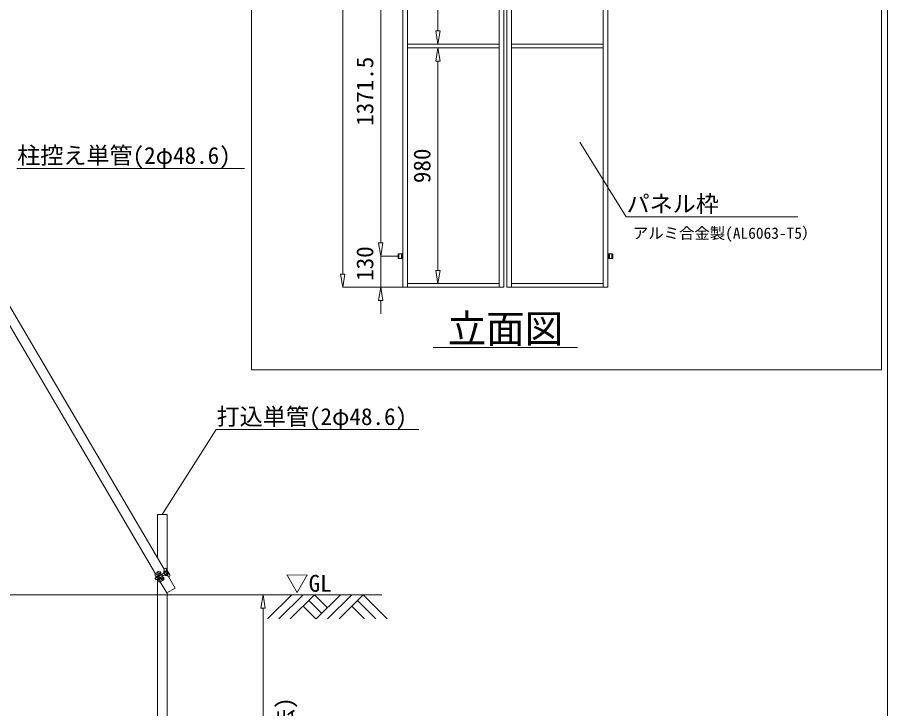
# Model space of a CAD drawing. Units: millimetres, scale not verified. Extents: x -12090 to 12090, y -18325 to 18325.
# Drawn here: x 7717 to 12060, y -14913 to -11463 of the extents above; entities that cross this region are included whole.
import ezdxf
from ezdxf.enums import TextEntityAlignment as Align

# ---------------------------------------------------------------- set-up
doc = ezdxf.new("R2010")
doc.units = ezdxf.units.MM
doc.header["$LTSCALE"] = 90
doc.linetypes.add('DASHED1', pattern=[1.8, 1.2, -0.6])
for name, color, linetype, lineweight in [('0-5_ﾍﾞｰｽﾗｲﾝ', 134, 'Continuous', 18), ('0-A_図面枠', 134, 'Continuous', 18), ('0-B_寸法', 134, 'Continuous', 18), ('0-E_単管', 134, 'Continuous', 18), ('0-F_単管ｸﾗﾝﾌﾟ', 134, 'Continuous', 18), ('1-B_文字', 134, 'Continuous', 18)]:
    doc.layers.add(name, color=color, linetype=linetype, lineweight=lineweight)
doc.styles.add('ＭＳ ゴシック', font='')
doc.styles.get('ＭＳ ゴシック').set_extended_font_data('MS Gothic')

msp = doc.modelspace()

# ---------------------------------------------------------------- linework, layer by layer
at = {"layer": '0-5_ﾍﾞｰｽﾗｲﾝ'}
msp.add_line((6389.81, -14345), (9535.29, -14345), dxfattribs=at)
at = {"layer": '0-A_図面枠'}
for p, q in [((9340.73, -9272.84), (9340.73, -12744.45)), ((9815.7, -10486.65), (9815.7, -11530.65)), ((9530.48, -11074.64), (9530.48, -12588.44)), ((9804.7, -11530.65), (9815.7, -11596.64)), ((9804.7, -11530.65), (9826.69, -11530.65)), ((9815.7, -11596.64), (9826.69, -11530.65)), ((9665.69, -11596.64), (9816.89, -11596.64)), ((9665.69, -11615.85), (9816.89, -11615.85)), ((9804.7, -11681.85), (9815.7, -11615.85)), ((9815.7, -11615.85), (9826.69, -11681.85)), ((9804.7, -11681.85), (9826.69, -11681.85)), ((9815.7, -11681.85), (9815.7, -12725.85)), ((10756.03, -12458.43), (11612.58, -12458.43)), ((9530.48, -12588.44), (9530.48, -12522.45)), ((9519.48, -12588.44), (9530.48, -12654.45)), ((9519.48, -12588.44), (9541.48, -12588.44)), ((9519.48, -12588.44), (9530.48, -12654.45)), ((9519.48, -12588.44), (9541.48, -12588.44)), ((9530.48, -12654.45), (9541.48, -12588.44)), ((9530.48, -12654.45), (9541.48, -12588.44)), ((9615.6, -12654.45), (9529.28, -12654.45)), ((9615.6, -12654.45), (9529.28, -12654.45)), ((9530.48, -12654.45), (9530.48, -12810.45)), ((9636.25, -12642.44), (9636.25, -12666.45)), ((10668.59, -12642.44), (10668.59, -12666.45)), ((9329.73, -12744.45), (9340.73, -12810.45)), ((9329.73, -12744.45), (9351.73, -12744.45)), ((9340.73, -12810.45), (9351.73, -12744.45)), ((9804.7, -12725.85), (9815.7, -12791.84)), ((9804.7, -12725.85), (9826.69, -12725.85)), ((9815.7, -12791.84), (9826.69, -12725.85)), ((9639.59, -12810.45), (9339.53, -12810.45)), ((9519.48, -12876.44), (9530.48, -12810.45)), ((9639.59, -12810.45), (9529.28, -12810.45)), ((9530.48, -12810.45), (9541.48, -12876.44)), ((9665.69, -12791.84), (9816.89, -12791.84)), ((9519.48, -12876.44), (9541.48, -12876.44)), ((9530.48, -12876.44), (9530.48, -12942.45)), ((9792.41, -13110.44), (10512.41, -13110.44))]:
    msp.add_line(p, q, dxfattribs=at)
at = {"layer": '0-A_図面枠', "linetype": 'DASHED1'}
for p, q in [((9620.4, -12642.44), (9620.4, -12666.45)), ((9633.6, -12642.44), (9633.6, -12666.45)), ((10671.24, -12642.44), (10671.24, -12666.45)), ((10684.44, -12642.44), (10684.44, -12666.45))]:
    msp.add_line(p, q, dxfattribs=at)
at = {"layer": '0-A_図面枠'}
for points in [[(-12090.19, -1675), (12059.81, -1675), (12059.81, -18325), (-12090.19, -18325)], [(8886.05, -8201.39), (12029.97, -8201.39), (12029.97, -13222.99), (8886.05, -13222.99)], [(9640.8, -9206.85), (9664.5, -9206.85), (9664.5, -12810.45), (9640.8, -12810.45)], [(10144.8, -9206.85), (10121.09, -9206.85), (10121.09, -12810.45), (10144.8, -12810.45)], [(10160.04, -9206.85), (10183.74, -9206.85), (10183.74, -12810.45), (10160.04, -12810.45)], [(10664.04, -9206.85), (10640.34, -9206.85), (10640.34, -12810.45), (10664.04, -12810.45)], [(10121.09, -11596.64), (9664.5, -11596.64), (9664.5, -11615.85), (10121.09, -11615.85)], [(10183.74, -11596.64), (10640.34, -11596.64), (10640.34, -11615.85), (10183.74, -11615.85)], [(10121.09, -12810.45), (9664.5, -12810.45), (9664.5, -12791.84), (10121.09, -12791.84)], [(10183.74, -12810.45), (10640.34, -12810.45), (10640.34, -12791.84), (10183.74, -12791.84)]]:
    msp.add_lwpolyline(points, close=True, dxfattribs=at)
for points in [[(10524.47, -12085.93), (10755.59, -12458.43), (10756.03, -12458.43)], [(9640.8, -12666.45), (9616.8, -12666.45), (9616.8, -12642.44), (9640.8, -12642.44)], [(10664.04, -12666.45), (10688.04, -12666.45), (10688.04, -12642.44), (10664.04, -12642.44)]]:
    msp.add_lwpolyline(points, dxfattribs=at)
at = {"layer": '0-B_寸法'}
for p, q in [((8464.1, -14345), (8944.11, -14345)), ((8932.1, -14411), (8943.11, -14345)), ((8943.11, -14345), (8954.11, -14411)), ((8932.1, -14411), (8954.11, -14411)), ((8943.11, -14411), (8943.11, -15879))]:
    msp.add_line(p, q, dxfattribs=at)
at = {"layer": '0-E_単管'}
for points in [[(8464.1, -14223.4), (8464.1, -13945), (8415.5, -13945), (8415.5, -14160.4)], [(8415.5, -14278.05), (8415.5, -15945), (8464.1, -15945), (8464.1, -14335.25)], [(8470.66, -14254.29), (8504.18, -14311.38), (8462.28, -14335.98), (8429.89, -14280.86)]]:
    msp.add_lwpolyline(points, dxfattribs=at)
at = {"layer": '0-F_単管ｸﾗﾝﾌﾟ'}
for p, q in [((8405.73, -14239.71), (6132.94, -10370.17)), ((8448.78, -14217.05), (6174.85, -10345.55)), ((8403.02, -14241.43), (8406.37, -14247.13)), ((8412.69, -14234.59), (8413.32, -14235.66)), ((8461.75, -14228.67), (8422.24, -14251.88)), ((8423.12, -14242.24), (8431.17, -14235.37)), ((8466.82, -14237.3), (8427.37, -14260.47)), ((8427.74, -14240.47), (8430.81, -14245.69)), ((8428.44, -14241.65), (8431.44, -14239.09)), ((8431.44, -14232.56), (8432.3, -14234.02)), ((8460.24, -14224.7), (8446.03, -14232.11)), ((8446.03, -14232.11), (8447.51, -14234.95)), ((8461.72, -14227.53), (8447.51, -14234.95)), ((8452.38, -14213.3), (8448.07, -14215.84)), ((8450.86, -14229.48), (8450.91, -14229.57)), ((8452.53, -14232.33), (8453.3, -14233.64)), ((8454.4, -14246.69), (8467.8, -14237.88)), ((8456.03, -14226.43), (8456.24, -14226.79)), ((8456.16, -14249.36), (8469.56, -14240.56)), ((8457.86, -14229.55), (8458.48, -14230.6)), ((8458.37, -14242.26), (8459.14, -14243.57)), ((8477.45, -14246.13), (8459.23, -14215.09)), ((8461.75, -14228.67), (8466.82, -14237.3)), ((8463.04, -14227.91), (8468.12, -14236.54)), ((8463.55, -14239.22), (8464.16, -14240.28)), ((8465.99, -14243.38), (8465.79, -14243.04)), ((8405.39, -14261.79), (8405.23, -14263.43)), ((8405.23, -14263.43), (8408.93, -14269.73)), ((8412.61, -14257.54), (8405.39, -14261.79)), ((8405.39, -14261.79), (8410.45, -14270.41)), ((8413.78, -14258.01), (8406.72, -14262.16)), ((8410.45, -14270.41), (8408.93, -14269.73)), ((8417.67, -14266.16), (8410.45, -14270.41)), ((8417.83, -14264.9), (8410.77, -14269.06)), ((8417.5, -14248.88), (8411.17, -14252.6)), ((8421.35, -14252.44), (8416.06, -14255.53)), ((8426.36, -14261.07), (8421.13, -14264.15)), ((8421.29, -14269.82), (8427.64, -14266.12)), ((8422.32, -14250.68), (8421.81, -14249.82)), ((8430.81, -14245.69), (8422.32, -14250.68)), ((8437.01, -14244.36), (8422.88, -14252.66)), ((8427.08, -14282.38), (8423.74, -14276.69)), ((8441.1, -14251.24), (8426.99, -14259.54)), ((8436.89, -14256.04), (8428.39, -14261.02)), ((8428.39, -14261.02), (8428.9, -14261.88)), ((8435.82, -14243.9), (8437.01, -14244.36)), ((8436.16, -14264.44), (8446.08, -14260.74)), ((8439.96, -14261.26), (8436.89, -14256.04)), ((8439.26, -14260.08), (8442.96, -14258.7)), ((8440.88, -14252.53), (8441.06, -14251.26)), ((8448.66, -14261.88), (8447.81, -14260.42)), ((8454.4, -14246.69), (8456.16, -14249.36)), ((8471.37, -14255.5), (8475.68, -14252.97))]:
    msp.add_line(p, q, dxfattribs=at)
for points in [[(8417.22, -14233.95), (8421.55, -14231.41), (8421.82, -14230.39), (8421.31, -14229.52), (8420.28, -14229.25), (8412.96, -14233.56), (8412.69, -14234.59)], [(8440.52, -14273.62), (8445.49, -14270.7), (8445.14, -14272.06), (8438.24, -14276.11)]]:
    msp.add_lwpolyline(points, dxfattribs=at)
for points in [[(8449.01, -14230.28), (8449.14, -14230.49), (8457.76, -14225.43), (8457.63, -14225.21), (8456.61, -14224.94), (8449.27, -14229.25)], [(8459.97, -14248.94), (8459.47, -14248.08), (8459.73, -14247.05), (8467.07, -14242.75), (8468.09, -14243.01), (8468.59, -14243.88), (8468.33, -14244.9), (8461, -14249.2)]]:
    msp.add_lwpolyline(points, close=True, dxfattribs=at)
for centre, radius, start, end in [((8447.46, -14308.67), 80.59, 104.851, 123.462), ((8526.01, -14464.34), 247.99, 112.414, 118.844), ((8427.01, -14246.8), 6, 130.411, 210.15), ((8428, -14234.59), 4, 30.428, 111.017), ((8429.46, -14239.46), 2, 130.411, 210.428), ((8429.88, -14233.85), 2, 310.411, 30.428), ((8428.85, -14236.05), 4, 310.411, 30.428), ((8437.62, -14222.79), 12.55, 312.085, 33.634), ((8444.24, -14244.76), 10.25, 1.199, 59.657), ((8454.92, -14217.61), 5, 30.428, 120.428), ((8462.18, -14228.42), 4.2, 30.428, 117.566), ((8462.18, -14228.42), 0.999, 30.428, 117.566), ((8467.25, -14237.05), 0.999, 303.29, 30.428), ((8467.25, -14237.05), 4.2, 303.29, 30.428), ((8410.36, -14251.54), 5.57, 136.8, 209.816), ((8411.29, -14250.45), 6.94, 213.806, 271.615), ((8405.94, -14247.38), 0.504, 316.8, 30.428), ((8417.68, -14247.31), 8.38, 218.994, 258.89), ((8403.39, -14255.7), 8.38, 341.966, 21.862), ((8430.88, -14252.63), 15.09, 191.077, 229.779), ((8423.24, -14270.76), 6.94, 149.241, 207.05), ((8421.36, -14246.88), 5.56, 207.994, 269.891), ((8413.44, -14277.23), 10.8, 43.317, 73.802), ((8421.82, -14271.05), 5.57, 211.04, 284.056), ((8431.59, -14266.58), 10.8, 167.054, 197.539), ((8400.89, -14270.41), 28.24, 16.853, 44.016), ((8431.65, -14252.23), 10.3, 181.189, 239.065), ((8423.31, -14276.94), 0.504, 30.428, 104.056), ((7906.91, -13483.48), 946.72, 303.086, 304.816), ((8433, -14263.64), 7.13, 158.817, 205.776), ((8390, -14210.82), 80.59, 297.394, 316.005), ((8434.06, -14258.82), 6, 210.706, 290.445), ((8414.5, -14262.42), 28.24, 20.548, 40.963), ((8415.04, -14262.1), 28.24, 22.611, 38.896), ((8441.68, -14260.25), 2, 210.428, 290.445), ((8444.36, -14262.45), 4, 30.428, 110.445), ((8446.77, -14262.61), 2, 30.428, 110.445), ((8445.21, -14263.9), 4, 309.839, 30.428), ((8460.2, -14261.25), 12.55, 91.691, 108.771), ((8460.2, -14261.25), 12.55, 27.222, 83.009), ((8473.14, -14248.66), 5, 300.428, 30.428)]:
    msp.add_arc(centre, radius, start, end, dxfattribs=at)
at = {"layer": '1-B_文字'}
for p, q in [((7714.91, -12217.33), (8850.38, -12217.33)), ((8710.06, -13520.74), (9720.78, -13520.74)), ((9085.98, -14345), (8965.7, -14465.28)), ((9142.68, -14345), (9022.4, -14465.28)), ((9199.38, -14345), (9079.1, -14465.28)), ((9171.03, -14373.35), (9235.83, -14438.15)), ((9199.38, -14345), (9264.18, -14409.8)), ((9328.98, -14345), (9208.7, -14465.28)), ((9385.68, -14345), (9265.4, -14465.28)), ((9442.38, -14345), (9322.1, -14465.28)), ((9414.03, -14373.35), (9505.96, -14465.28)), ((9442.38, -14345), (9562.66, -14465.28)), ((9142.68, -14401.7), (9206.26, -14465.28)), ((9385.68, -14401.7), (9449.26, -14465.28))]:
    msp.add_line(p, q, dxfattribs=at)
msp.add_lwpolyline([(8439.8, -13945), (8709.62, -13520.74), (8710.06, -13520.74)], dxfattribs=at)

# ---------------------------------------------------------------- texts
at = {"layer": '0-A_図面枠', "style": 'ＭＳ ゴシック'}
for s, p in [('1371.5', (9518.6, -12004.34)), ('980', (9803.82, -12290.25)), ('130', (9518.6, -12778.13))]:
    msp.add_text(s, height=84.46, rotation=90, dxfattribs=at).set_placement(p, align=Align.BOTTOM_LEFT)
for s, height, p in [('パネル枠\u3000\u3000\u3000\u3000\u3000', 84.46, (10757.22, -12461.29)), ('アルミ合金製(AL6063-T5）', 56.3, (10788.57, -12585.07)), ('立面図', 140.8, (9864.41, -13129.65))]:
    msp.add_text(s, height=height, dxfattribs=at).set_placement(p, align=Align.BOTTOM_LEFT)
at = {"layer": '0-B_寸法', "style": 'ＭＳ ゴシック'}
msp.add_text('(打込寸法)', height=84.46, rotation=90, dxfattribs=at).set_placement((9117.83, -15433), align=Align.BOTTOM_LEFT)
at = {"layer": '1-B_文字', "style": 'ＭＳ ゴシック'}
for s, p in [('柱控え単管(2φ48.6)\u3000', (7716.1, -12219.69)), ('打込単管(2φ48.6)', (8711.25, -13523.09)), ('▽GL', (9055.36, -14355.32))]:
    msp.add_text(s, height=84.46, dxfattribs=at).set_placement(p, align=Align.BOTTOM_LEFT)

doc.saveas('drawing.dxf')
